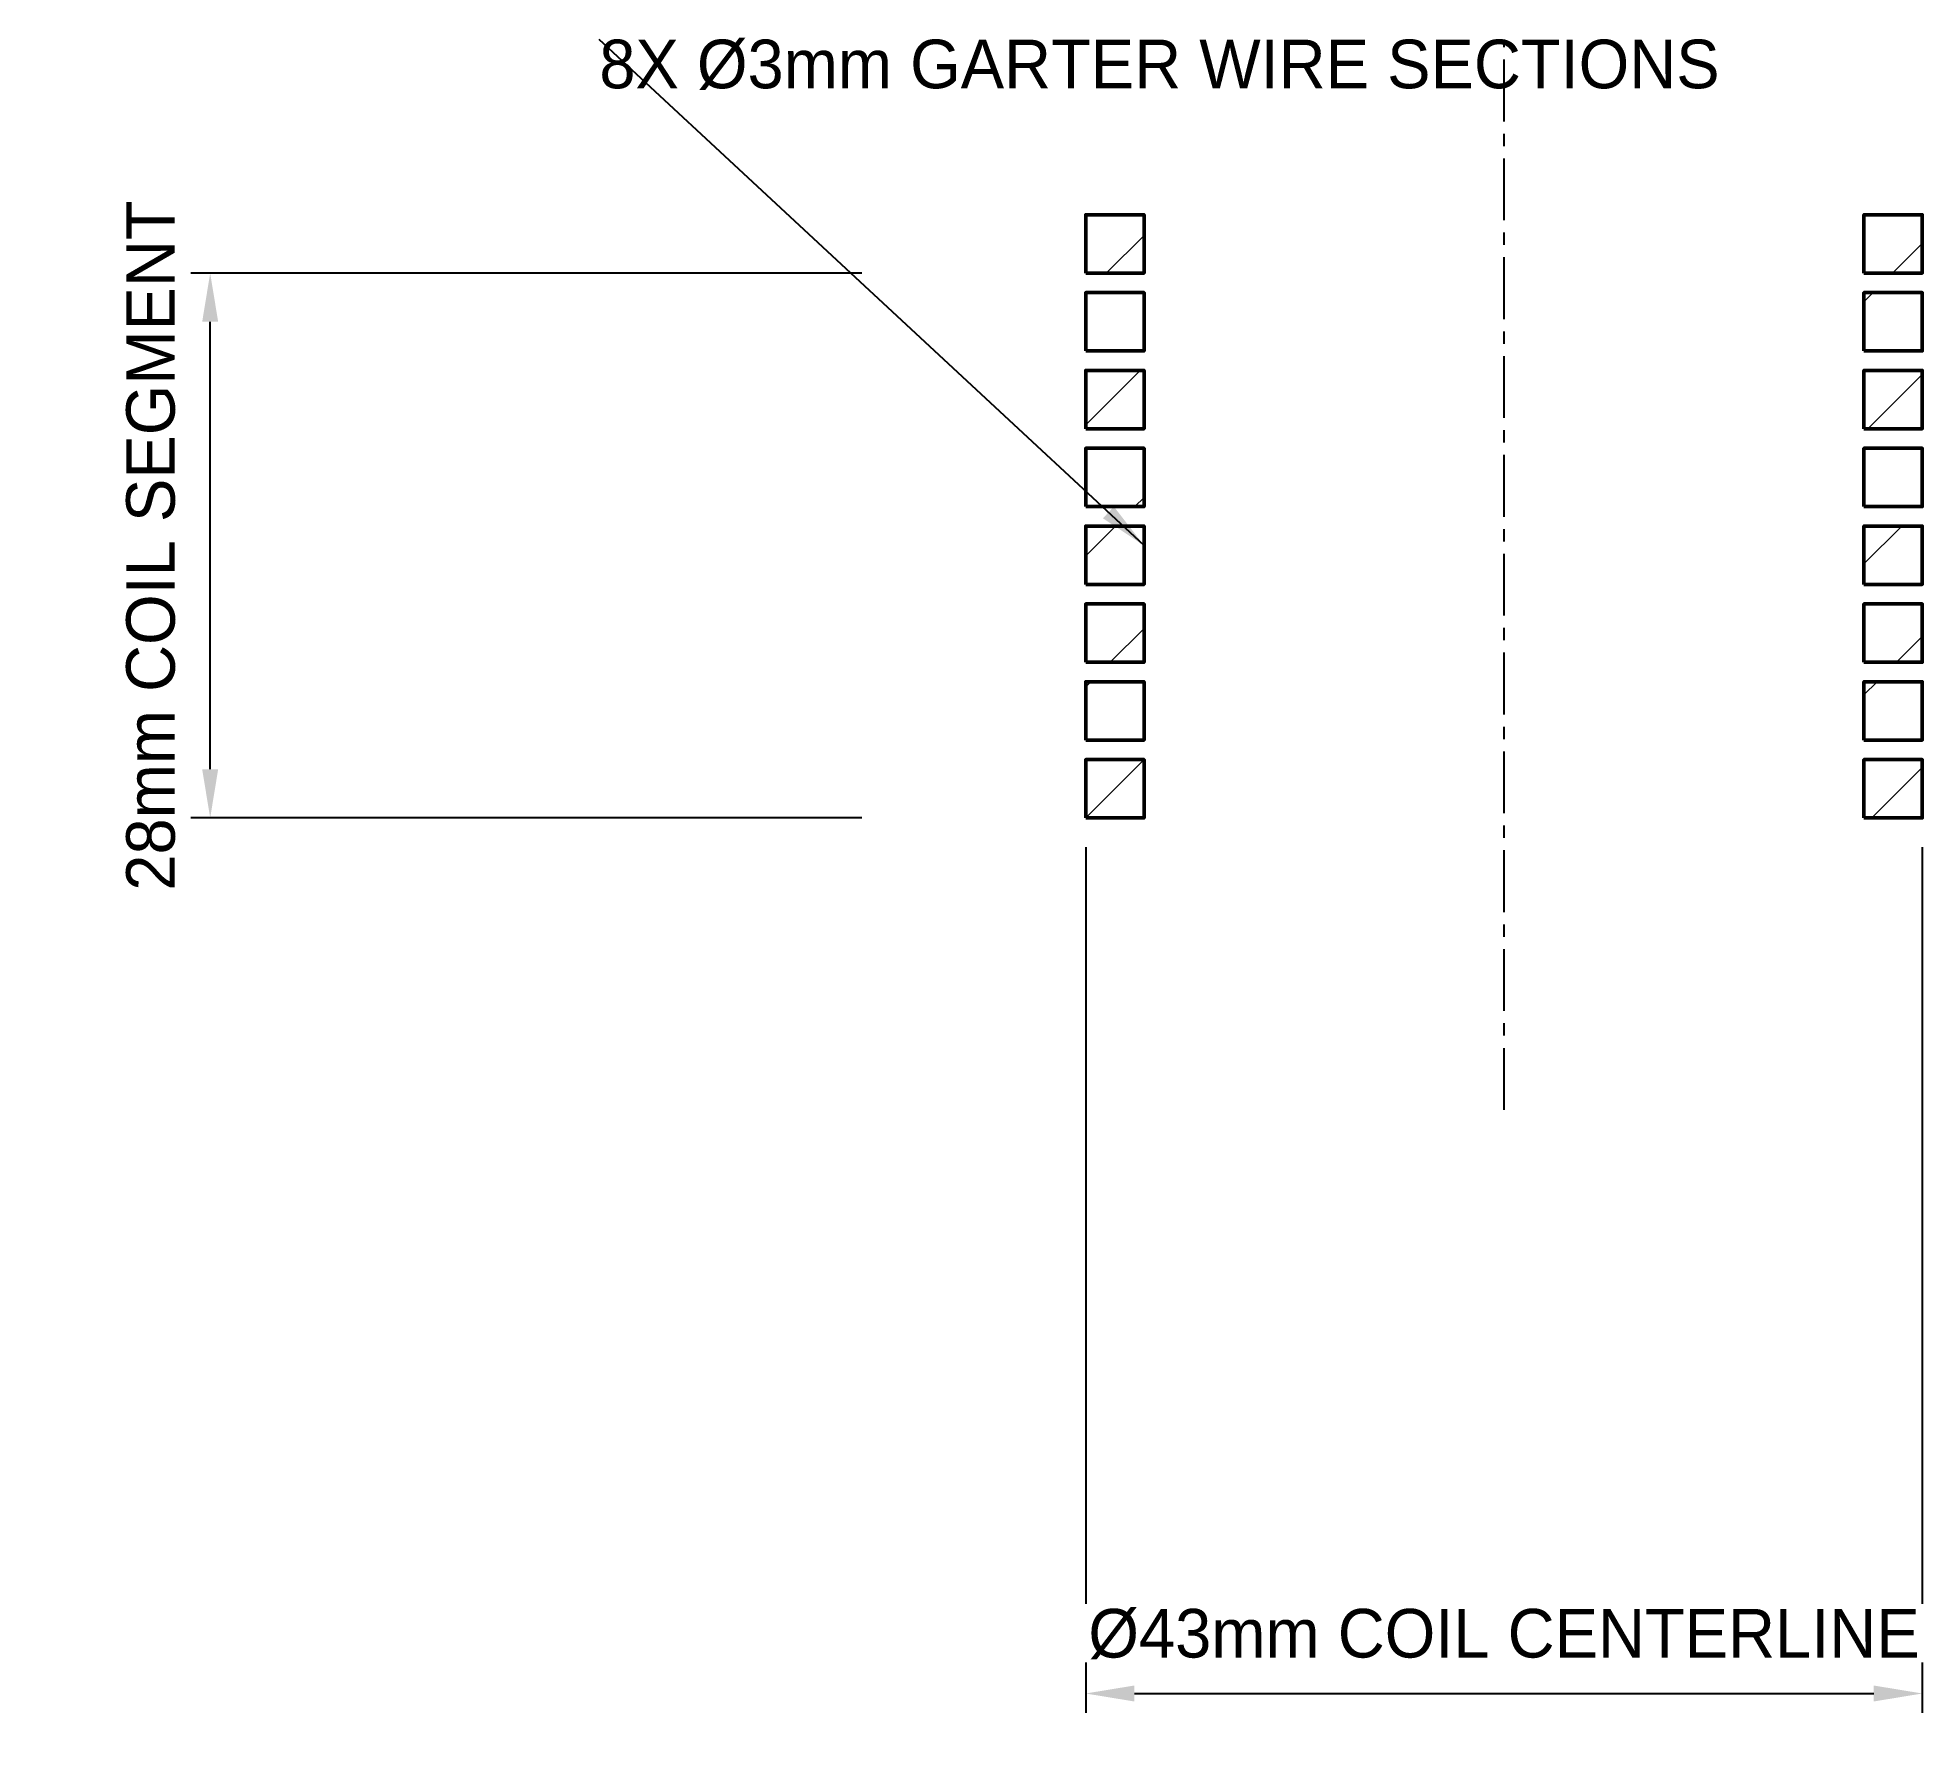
# Model space of a CAD drawing. Header units: metres. Extents: x -43.9 to 53, y -37.8 to 50.1.
import ezdxf

# ---------------------------------------------------------------- set-up
doc = ezdxf.new("R2010")
doc.units = ezdxf.units.M
doc.linetypes.add('CENTER', pattern=[5.08, 3.175, -0.635, 0.635, -0.635])
for name, color, linetype, lineweight in [('CENTERLINES', 7, 'CENTER', 25), ('DIMENSIONS', 7, 'Continuous', 25), ('GEOMETRY', 7, 'Continuous', 50), ('HATCH', 7, 'Continuous', 13)]:
    doc.layers.add(name, color=color, linetype=linetype, lineweight=lineweight)
doc.dimstyles.new('ENGINEERING_STYLE', dxfattribs={"dimtxt": 2.5, "dimasz": 2.5, "dimexe": 1, "dimexo": 1.5, "dimgap": 0.8, "dimtad": 1, "dimcen": 2.5, "dimazin": 3, "dimtfac": 1, "dimtmove": 0, "dimatfit": 3, "dimtfill": 1})

msp = doc.modelspace()

# ---------------------------------------------------------------- hatches: boundary and pattern name
at = {"layer": 'HATCH'}
h = msp.add_hatch(dxfattribs=at)
h.set_pattern_fill('ANSI31', scale=1.5)
h.paths.add_polyline_path([(10, 38), (13, 38), (13, 41), (10, 41)])
h = msp.add_hatch(dxfattribs=at)
h.set_pattern_fill('ANSI31', scale=1.5)
h.paths.add_polyline_path([(50, 38), (53, 38), (53, 41), (50, 41)])
h = msp.add_hatch(dxfattribs=at)
h.set_pattern_fill('ANSI31', scale=1.5)
h.paths.add_polyline_path([(10, 34), (13, 34), (13, 37), (10, 37)])
h = msp.add_hatch(dxfattribs=at)
h.set_pattern_fill('ANSI31', scale=1.5)
h.paths.add_polyline_path([(50, 34), (53, 34), (53, 37), (50, 37)])
h = msp.add_hatch(dxfattribs=at)
h.set_pattern_fill('ANSI31', scale=1.5)
h.paths.add_polyline_path([(10, 30), (13, 30), (13, 33), (10, 33)])
h = msp.add_hatch(dxfattribs=at)
h.set_pattern_fill('ANSI31', scale=1.5)
h.paths.add_polyline_path([(50, 30), (53, 30), (53, 33), (50, 33)])
h = msp.add_hatch(dxfattribs=at)
h.set_pattern_fill('ANSI31', scale=1.5)
h.paths.add_polyline_path([(10, 26), (13, 26), (13, 29), (10, 29)])
h = msp.add_hatch(dxfattribs=at)
h.set_pattern_fill('ANSI31', scale=1.5)
h.paths.add_polyline_path([(50, 26), (53, 26), (53, 29), (50, 29)])
h = msp.add_hatch(dxfattribs=at)
h.set_pattern_fill('ANSI31', scale=1.5)
h.paths.add_polyline_path([(10, 22), (13, 22), (13, 25), (10, 25)])
h = msp.add_hatch(dxfattribs=at)
h.set_pattern_fill('ANSI31', scale=1.5)
h.paths.add_polyline_path([(50, 22), (53, 22), (53, 25), (50, 25)])
h = msp.add_hatch(dxfattribs=at)
h.set_pattern_fill('ANSI31', scale=1.5)
h.paths.add_polyline_path([(10, 18), (13, 18), (13, 21), (10, 21)])
h = msp.add_hatch(dxfattribs=at)
h.set_pattern_fill('ANSI31', scale=1.5)
h.paths.add_polyline_path([(50, 18), (53, 18), (53, 21), (50, 21)])
h = msp.add_hatch(dxfattribs=at)
h.set_pattern_fill('ANSI31', scale=1.5)
h.paths.add_polyline_path([(10, 14), (13, 14), (13, 17), (10, 17)])
h = msp.add_hatch(dxfattribs=at)
h.set_pattern_fill('ANSI31', scale=1.5)
h.paths.add_polyline_path([(50, 14), (53, 14), (53, 17), (50, 17)])
h = msp.add_hatch(dxfattribs=at)
h.set_pattern_fill('ANSI31', scale=1.5)
h.paths.add_polyline_path([(10, 10), (13, 10), (13, 13), (10, 13)])
h = msp.add_hatch(dxfattribs=at)
h.set_pattern_fill('ANSI31', scale=1.5)
h.paths.add_polyline_path([(50, 10), (53, 10), (53, 13), (50, 13)])

# ---------------------------------------------------------------- linework, layer by layer
at = {"layer": 'CENTERLINES'}
msp.add_line((31.5, -5), (31.5, 50), dxfattribs=at)
at = {"layer": 'GEOMETRY'}
for points in [[(10, 38), (13, 38), (13, 41), (10, 41)], [(50, 38), (53, 38), (53, 41), (50, 41)], [(10, 34), (13, 34), (13, 37), (10, 37)], [(50, 34), (53, 34), (53, 37), (50, 37)], [(10, 30), (13, 30), (13, 33), (10, 33)], [(50, 30), (53, 30), (53, 33), (50, 33)], [(10, 26), (13, 26), (13, 29), (10, 29)], [(50, 26), (53, 26), (53, 29), (50, 29)], [(10, 22), (13, 22), (13, 25), (10, 25)], [(50, 22), (53, 22), (53, 25), (50, 25)], [(10, 18), (13, 18), (13, 21), (10, 21)], [(50, 18), (53, 18), (53, 21), (50, 21)], [(10, 14), (13, 14), (13, 17), (10, 17)], [(50, 14), (53, 14), (53, 17), (50, 17)], [(10, 10), (13, 10), (13, 13), (10, 13)], [(50, 10), (53, 10), (53, 13), (50, 13)]]:
    msp.add_lwpolyline(points, close=True, dxfattribs=at)

# ---------------------------------------------------------------- texts
at = {"layer": 'DIMENSIONS', "insert": (-15, 50), "char_height": 2.5, "attachment_point": 1}
msp.add_mtext('8X %%C3mm GARTER WIRE SECTIONS', dxfattribs=at)

# ---------------------------------------------------------------- dimensions: what is measured, and where the dimension line sits
at = {"layer": 'DIMENSIONS'}
msp.add_linear_dim(base=(-35, 10), p1=(0, 10), p2=(0, 38), angle=90, text='28mm COIL SEGMENT', dimstyle='ENGINEERING_STYLE', dxfattribs=at).render()

# ---------------------------------------------------------------- next in the draw order: dimensions: what is measured, and where the dimension line sits
msp.add_linear_dim(base=(10, -35), p1=(10, 10), p2=(53, 10), text='%%C43mm COIL CENTERLINE', dimstyle='ENGINEERING_STYLE', dxfattribs=at).render()

# ---------------------------------------------------------------- next in the draw order: leaders
msp.add_leader([(13, 24), (-15, 50)], dimstyle='ENGINEERING_STYLE', dxfattribs=at)

doc.saveas('drawing.dxf')
